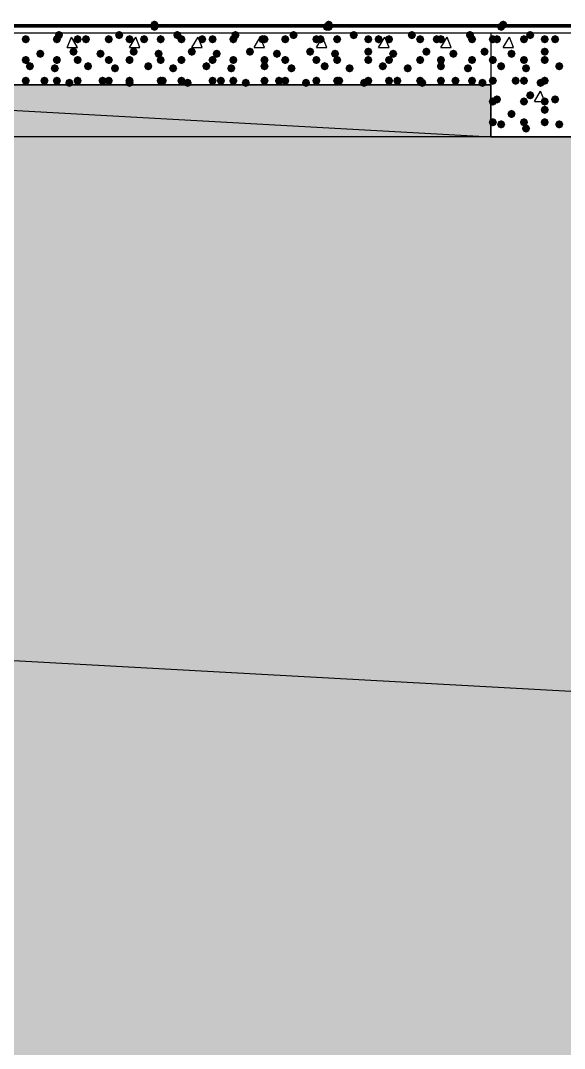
# Model space of a CAD drawing. Header units: millimetres. Extents: x 0 to 420, y 0 to 297.
# Drawn here: x 227.61 to 238.7, y 207.21 to 228.18 of the extents above; entities that cross this region are included whole.
import ezdxf

# ---------------------------------------------------------------- set-up
doc = ezdxf.new("R2010")
doc.units = ezdxf.units.MM
doc.layers.get('0').update_dxf_attribs({"linetype": 'CONTINUOUS'})

msp = doc.modelspace()

# ---------------------------------------------------------------- hatches: boundary and pattern name
at = {"true_color": 0x0000fe}
for points in [[(230.420333, 228.092), (230.395462, 228.032204), (230.335667, 228.007333), (230.275871, 228.032204), (230.251, 228.092), (230.275871, 228.151796), (230.335667, 228.176667), (230.395462, 228.151796)], [(230.420333, 228.049667), (230.395462, 227.989871), (230.335667, 227.965), (230.275871, 227.989871), (230.251, 228.049667), (230.275871, 228.109462), (230.335667, 228.134333), (230.395462, 228.109463)], [(230.420333, 228.049667), (230.395462, 227.989871), (230.335667, 227.965), (230.275871, 227.989871), (230.251, 228.049667), (230.275871, 228.109462), (230.335667, 228.134333), (230.395462, 228.109463)], [(230.420333, 228.049667), (230.395462, 227.989871), (230.335667, 227.965), (230.275871, 227.989871), (230.251, 228.049667), (230.275871, 228.109462), (230.335667, 228.134333), (230.395462, 228.109463)], [(233.934, 228.049667), (233.909129, 227.989871), (233.849333, 227.965), (233.789537, 227.989871), (233.764667, 228.049667), (233.789537, 228.109462), (233.849333, 228.134333), (233.909129, 228.109463)], [(233.934, 228.049667), (233.909129, 227.989871), (233.849333, 227.965), (233.789537, 227.989871), (233.764667, 228.049667), (233.789537, 228.109462), (233.849333, 228.134333), (233.909129, 228.109463)], [(233.976333, 228.092), (233.951462, 228.032204), (233.891667, 228.007333), (233.831871, 228.032204), (233.807, 228.092), (233.831871, 228.151796), (233.891667, 228.176667), (233.951462, 228.151796)], [(233.976333, 228.049667), (233.951462, 227.989871), (233.891667, 227.965), (233.831871, 227.989871), (233.807, 228.049667), (233.831871, 228.109462), (233.891667, 228.134333), (233.951462, 228.109463)], [(237.49, 228.049667), (237.465129, 227.989871), (237.405333, 227.965), (237.345538, 227.989871), (237.320667, 228.049667), (237.345537, 228.109462), (237.405333, 228.134333), (237.465129, 228.109463)], [(237.49, 228.049667), (237.465129, 227.989871), (237.405333, 227.965), (237.345538, 227.989871), (237.320667, 228.049667), (237.345537, 228.109462), (237.405333, 228.134333), (237.465129, 228.109463)], [(237.49, 228.049667), (237.465129, 227.989871), (237.405333, 227.965), (237.345538, 227.989871), (237.320667, 228.049667), (237.345537, 228.109462), (237.405333, 228.134333), (237.465129, 228.109463)], [(237.532333, 228.092), (237.507462, 228.032204), (237.447667, 228.007333), (237.387871, 228.032204), (237.363, 228.092), (237.387871, 228.151796), (237.447667, 228.176667), (237.507462, 228.151796)]]:
    msp.add_hatch(color=0, dxfattribs=at).paths.add_polyline_path(points, flags=0)
at = {"true_color": 0x000007}
h = msp.add_hatch(color=0, dxfattribs=at)
h.paths.add_polyline_path([(32.215667, 228.049667), (380.661333, 228.049667)], flags=0)
h.paths.add_polyline_path([(380.661333, 228.049667), (32.215667, 228.049667)], flags=0)
at = {"true_color": 0x000008}
for points in [[(227.795667, 227.795667), (227.770796, 227.735871), (227.711, 227.711), (227.651204, 227.735871), (227.626333, 227.795667), (227.651204, 227.855462), (227.711, 227.880333), (227.770796, 227.855463)], [(227.795667, 227.795667), (227.770796, 227.735871), (227.711, 227.711), (227.651204, 227.735871), (227.626333, 227.795667), (227.651204, 227.855462), (227.711, 227.880333), (227.770796, 227.855463)], [(228.430667, 227.795667), (228.405796, 227.735871), (228.346, 227.711), (228.286204, 227.735871), (228.261333, 227.795667), (228.286204, 227.855462), (228.346, 227.880333), (228.405796, 227.855463)], [(228.473, 227.880333), (228.448129, 227.820537), (228.388333, 227.795667), (228.328537, 227.820537), (228.303667, 227.880333), (228.328537, 227.940129), (228.388333, 227.965), (228.448129, 227.940129)], [(228.854, 227.795667), (228.829129, 227.735871), (228.769333, 227.711), (228.709538, 227.735871), (228.684667, 227.795667), (228.709537, 227.855462), (228.769333, 227.880333), (228.829129, 227.855463)], [(229.023333, 227.795667), (228.998462, 227.735871), (228.938667, 227.711), (228.878871, 227.735871), (228.854, 227.795667), (228.878871, 227.855462), (228.938667, 227.880333), (228.998462, 227.855463)], [(229.489, 227.795667), (229.464129, 227.735871), (229.404333, 227.711), (229.344538, 227.735871), (229.319667, 227.795667), (229.344537, 227.855462), (229.404333, 227.880333), (229.464129, 227.855463)], [(229.700667, 227.880333), (229.675796, 227.820537), (229.616, 227.795667), (229.556204, 227.820537), (229.531333, 227.880333), (229.556204, 227.940129), (229.616, 227.965), (229.675796, 227.940129)], [(229.912333, 227.795667), (229.887462, 227.735871), (229.827667, 227.711), (229.767871, 227.735871), (229.743, 227.795667), (229.767871, 227.855462), (229.827667, 227.880333), (229.887462, 227.855463)], [(230.208667, 227.795667), (230.183796, 227.735871), (230.124, 227.711), (230.064204, 227.735871), (230.039333, 227.795667), (230.064204, 227.855462), (230.124, 227.880333), (230.183796, 227.855463)], [(230.547333, 227.795667), (230.522462, 227.735871), (230.462667, 227.711), (230.402871, 227.735871), (230.378, 227.795667), (230.402871, 227.855462), (230.462667, 227.880333), (230.522462, 227.855463)], [(230.886, 227.880333), (230.861129, 227.820537), (230.801333, 227.795667), (230.741538, 227.820537), (230.716667, 227.880333), (230.741537, 227.940129), (230.801333, 227.965), (230.861129, 227.940129)], [(230.970667, 227.795667), (230.945796, 227.735871), (230.886, 227.711), (230.826204, 227.735871), (230.801333, 227.795667), (230.826204, 227.855462), (230.886, 227.880333), (230.945796, 227.855463)], [(231.394, 227.795667), (231.369129, 227.735871), (231.309333, 227.711), (231.249538, 227.735871), (231.224667, 227.795667), (231.249537, 227.855462), (231.309333, 227.880333), (231.369129, 227.855463)], [(231.605667, 227.795667), (231.580796, 227.735871), (231.521, 227.711), (231.461204, 227.735871), (231.436333, 227.795667), (231.461204, 227.855462), (231.521, 227.880333), (231.580796, 227.855463)], [(232.029, 227.795667), (232.004129, 227.735871), (231.944333, 227.711), (231.884538, 227.735871), (231.859667, 227.795667), (231.884537, 227.855462), (231.944333, 227.880333), (232.004129, 227.855463)], [(232.071333, 227.880333), (232.046462, 227.820537), (231.986667, 227.795667), (231.926871, 227.820537), (231.902, 227.880333), (231.926871, 227.940129), (231.986667, 227.965), (232.046462, 227.940129)], [(232.621667, 227.795667), (232.596796, 227.735871), (232.537, 227.711), (232.477204, 227.735871), (232.452333, 227.795667), (232.477204, 227.855462), (232.537, 227.880333), (232.596796, 227.855463)], [(232.664, 227.795667), (232.639129, 227.735871), (232.579333, 227.711), (232.519538, 227.735871), (232.494667, 227.795667), (232.519537, 227.855462), (232.579333, 227.880333), (232.639129, 227.855463)], [(233.087333, 227.795667), (233.062462, 227.735871), (233.002667, 227.711), (232.942871, 227.735871), (232.918, 227.795667), (232.942871, 227.855462), (233.002667, 227.880333), (233.062462, 227.855463)], [(233.256667, 227.880333), (233.231796, 227.820537), (233.172, 227.795667), (233.112204, 227.820537), (233.087333, 227.880333), (233.112204, 227.940129), (233.172, 227.965), (233.231796, 227.940129)], [(233.722333, 227.795667), (233.697462, 227.735871), (233.637667, 227.711), (233.577871, 227.735871), (233.553, 227.795667), (233.577871, 227.855462), (233.637667, 227.880333), (233.697462, 227.855463)], [(233.807, 227.795667), (233.782129, 227.735871), (233.722333, 227.711), (233.662537, 227.735871), (233.637667, 227.795667), (233.662537, 227.855462), (233.722333, 227.880333), (233.782129, 227.855463)], [(234.145667, 227.795667), (234.120796, 227.735871), (234.061, 227.711), (234.001204, 227.735871), (233.976333, 227.795667), (234.001204, 227.855462), (234.061, 227.880333), (234.120796, 227.855463)], [(234.484333, 227.880333), (234.459463, 227.820537), (234.399667, 227.795667), (234.339871, 227.820537), (234.315, 227.880333), (234.339871, 227.940129), (234.399667, 227.965), (234.459462, 227.940129)], [(234.780667, 227.795667), (234.755796, 227.735871), (234.696, 227.711), (234.636204, 227.735871), (234.611333, 227.795667), (234.636204, 227.855462), (234.696, 227.880333), (234.755796, 227.855463)], [(234.992333, 227.795667), (234.967462, 227.735871), (234.907667, 227.711), (234.847871, 227.735871), (234.823, 227.795667), (234.847871, 227.855462), (234.907667, 227.880333), (234.967462, 227.855463)], [(235.204, 227.795667), (235.179129, 227.735871), (235.119333, 227.711), (235.059538, 227.735871), (235.034667, 227.795667), (235.059537, 227.855462), (235.119333, 227.880333), (235.179129, 227.855463)], [(235.669667, 227.880333), (235.644796, 227.820537), (235.585, 227.795667), (235.525204, 227.820537), (235.500333, 227.880333), (235.525204, 227.940129), (235.585, 227.965), (235.644796, 227.940129)], [(235.839, 227.795667), (235.814129, 227.735871), (235.754333, 227.711), (235.694538, 227.735871), (235.669667, 227.795667), (235.694537, 227.855462), (235.754333, 227.880333), (235.814129, 227.855463)], [(236.177667, 227.795667), (236.152796, 227.735871), (236.093, 227.711), (236.033204, 227.735871), (236.008333, 227.795667), (236.033204, 227.855462), (236.093, 227.880333), (236.152796, 227.855463)], [(236.262333, 227.795667), (236.237462, 227.735871), (236.177667, 227.711), (236.117871, 227.735871), (236.093, 227.795667), (236.117871, 227.855462), (236.177667, 227.880333), (236.237462, 227.855463)], [(236.855, 227.880333), (236.830129, 227.820537), (236.770333, 227.795667), (236.710538, 227.820537), (236.685667, 227.880333), (236.710537, 227.940129), (236.770333, 227.965), (236.830129, 227.940129)], [(236.897333, 227.795667), (236.872462, 227.735871), (236.812667, 227.711), (236.752871, 227.735871), (236.728, 227.795667), (236.752871, 227.855462), (236.812667, 227.880333), (236.872462, 227.855463)], [(227.795667, 227.372333), (227.770796, 227.312537), (227.711, 227.287667), (227.651204, 227.312537), (227.626333, 227.372333), (227.651204, 227.432129), (227.711, 227.457), (227.770796, 227.432129)], [(228.092, 227.499333), (228.067129, 227.439537), (228.007333, 227.414667), (227.947538, 227.439537), (227.922667, 227.499333), (227.947537, 227.559129), (228.007333, 227.584), (228.067129, 227.559129)], [(228.430667, 227.372333), (228.405796, 227.312537), (228.346, 227.287667), (228.286204, 227.312537), (228.261333, 227.372333), (228.286204, 227.432129), (228.346, 227.457), (228.405796, 227.432129)], [(228.769333, 227.541667), (228.744463, 227.481871), (228.684667, 227.457), (228.624871, 227.481871), (228.6, 227.541667), (228.624871, 227.601462), (228.684667, 227.626333), (228.744462, 227.601463)], [(228.854, 227.372333), (228.829129, 227.312537), (228.769333, 227.287667), (228.709538, 227.312537), (228.684667, 227.372333), (228.709537, 227.432129), (228.769333, 227.457), (228.829129, 227.432129)], [(229.319667, 227.499333), (229.294796, 227.439537), (229.235, 227.414667), (229.175204, 227.439537), (229.150333, 227.499333), (229.175204, 227.559129), (229.235, 227.584), (229.294796, 227.559129)], [(229.489, 227.372333), (229.464129, 227.312537), (229.404333, 227.287667), (229.344538, 227.312537), (229.319667, 227.372333), (229.344537, 227.432129), (229.404333, 227.457), (229.464129, 227.432129)], [(229.912333, 227.372333), (229.887462, 227.312537), (229.827667, 227.287667), (229.767871, 227.312537), (229.743, 227.372333), (229.767871, 227.432129), (229.827667, 227.457), (229.887462, 227.432129)], [(229.997, 227.541667), (229.972129, 227.481871), (229.912333, 227.457), (229.852537, 227.481871), (229.827667, 227.541667), (229.852537, 227.601462), (229.912333, 227.626333), (229.972129, 227.601463)], [(230.505, 227.499333), (230.480129, 227.439537), (230.420333, 227.414667), (230.360538, 227.439537), (230.335667, 227.499333), (230.360537, 227.559129), (230.420333, 227.584), (230.480129, 227.559129)], [(230.547333, 227.372333), (230.522462, 227.312537), (230.462667, 227.287667), (230.402871, 227.312537), (230.378, 227.372333), (230.402871, 227.432129), (230.462667, 227.457), (230.522462, 227.432129)], [(230.970667, 227.372333), (230.945796, 227.312537), (230.886, 227.287667), (230.826204, 227.312537), (230.801333, 227.372333), (230.826204, 227.432129), (230.886, 227.457), (230.945796, 227.432129)], [(231.182333, 227.541667), (231.157462, 227.481871), (231.097667, 227.457), (231.037871, 227.481871), (231.013, 227.541667), (231.037871, 227.601462), (231.097667, 227.626333), (231.157462, 227.601463)], [(231.605667, 227.372333), (231.580796, 227.312537), (231.521, 227.287667), (231.461204, 227.312537), (231.436333, 227.372333), (231.461204, 227.432129), (231.521, 227.457), (231.580796, 227.432129)], [(231.690333, 227.499333), (231.665462, 227.439537), (231.605667, 227.414667), (231.545871, 227.439537), (231.521, 227.499333), (231.545871, 227.559129), (231.605667, 227.584), (231.665462, 227.559129)], [(232.029, 227.372333), (232.004129, 227.312537), (231.944333, 227.287667), (231.884538, 227.312537), (231.859667, 227.372333), (231.884537, 227.432129), (231.944333, 227.457), (232.004129, 227.432129)], [(232.367667, 227.541667), (232.342796, 227.481871), (232.283, 227.457), (232.223204, 227.481871), (232.198333, 227.541667), (232.223204, 227.601462), (232.283, 227.626333), (232.342796, 227.601463)], [(232.664, 227.372333), (232.639129, 227.312537), (232.579333, 227.287667), (232.519538, 227.312537), (232.494667, 227.372333), (232.519537, 227.432129), (232.579333, 227.457), (232.639129, 227.432129)], [(232.918, 227.499333), (232.893129, 227.439537), (232.833333, 227.414667), (232.773538, 227.439537), (232.748667, 227.499333), (232.773537, 227.559129), (232.833333, 227.584), (232.893129, 227.559129)], [(233.087333, 227.372333), (233.062462, 227.312537), (233.002667, 227.287667), (232.942871, 227.312537), (232.918, 227.372333), (232.942871, 227.432129), (233.002667, 227.457), (233.062462, 227.432129)], [(233.595333, 227.541667), (233.570462, 227.481871), (233.510667, 227.457), (233.450871, 227.481871), (233.426, 227.541667), (233.450871, 227.601462), (233.510667, 227.626333), (233.570462, 227.601463)], [(233.722333, 227.372333), (233.697462, 227.312537), (233.637667, 227.287667), (233.577871, 227.312537), (233.553, 227.372333), (233.577871, 227.432129), (233.637667, 227.457), (233.697462, 227.432129)], [(234.103333, 227.499333), (234.078463, 227.439537), (234.018667, 227.414667), (233.958871, 227.439537), (233.934, 227.499333), (233.958871, 227.559129), (234.018667, 227.584), (234.078462, 227.559129)], [(234.145667, 227.372333), (234.120796, 227.312537), (234.061, 227.287667), (234.001204, 227.312537), (233.976333, 227.372333), (234.001204, 227.432129), (234.061, 227.457), (234.120796, 227.432129)], [(234.780667, 227.541667), (234.755796, 227.481871), (234.696, 227.457), (234.636204, 227.481871), (234.611333, 227.541667), (234.636204, 227.601462), (234.696, 227.626333), (234.755796, 227.601463)], [(234.780667, 227.372333), (234.755796, 227.312537), (234.696, 227.287667), (234.636204, 227.312537), (234.611333, 227.372333), (234.636204, 227.432129), (234.696, 227.457), (234.755796, 227.432129)], [(235.204, 227.372333), (235.179129, 227.312537), (235.119333, 227.287667), (235.059538, 227.312537), (235.034667, 227.372333), (235.059537, 227.432129), (235.119333, 227.457), (235.179129, 227.432129)], [(235.288667, 227.499333), (235.263796, 227.439537), (235.204, 227.414667), (235.144204, 227.439537), (235.119333, 227.499333), (235.144204, 227.559129), (235.204, 227.584), (235.263796, 227.559129)], [(235.839, 227.372333), (235.814129, 227.312537), (235.754333, 227.287667), (235.694538, 227.312537), (235.669667, 227.372333), (235.694537, 227.432129), (235.754333, 227.457), (235.814129, 227.432129)], [(235.966, 227.541667), (235.941129, 227.481871), (235.881333, 227.457), (235.821538, 227.481871), (235.796667, 227.541667), (235.821537, 227.601462), (235.881333, 227.626333), (235.941129, 227.601463)], [(236.262333, 227.372333), (236.237462, 227.312537), (236.177667, 227.287667), (236.117871, 227.312537), (236.093, 227.372333), (236.117871, 227.432129), (236.177667, 227.457), (236.237462, 227.432129)], [(236.516333, 227.499333), (236.491462, 227.439537), (236.431667, 227.414667), (236.371871, 227.439537), (236.347, 227.499333), (236.371871, 227.559129), (236.431667, 227.584), (236.491462, 227.559129)], [(236.897333, 227.372333), (236.872462, 227.312537), (236.812667, 227.287667), (236.752871, 227.312537), (236.728, 227.372333), (236.752871, 227.432129), (236.812667, 227.457), (236.872462, 227.432129)], [(237.151333, 227.541667), (237.126462, 227.481871), (237.066667, 227.457), (237.006871, 227.481871), (236.982, 227.541667), (237.006871, 227.601462), (237.066667, 227.626333), (237.126462, 227.601463)], [(227.880333, 227.245333), (227.855462, 227.185537), (227.795667, 227.160667), (227.735871, 227.185537), (227.711, 227.245333), (227.735871, 227.305129), (227.795667, 227.33), (227.855462, 227.305129)], [(228.388333, 227.203), (228.363463, 227.143204), (228.303667, 227.118333), (228.243871, 227.143204), (228.219, 227.203), (228.243871, 227.262796), (228.303667, 227.287667), (228.363462, 227.262796)], [(229.065667, 227.245333), (229.040796, 227.185537), (228.981, 227.160667), (228.921204, 227.185537), (228.896333, 227.245333), (228.921204, 227.305129), (228.981, 227.33), (229.040796, 227.305129)], [(229.616, 227.203), (229.591129, 227.143204), (229.531333, 227.118333), (229.471538, 227.143204), (229.446667, 227.203), (229.471537, 227.262796), (229.531333, 227.287667), (229.591129, 227.262796)], [(230.293333, 227.245333), (230.268463, 227.185537), (230.208667, 227.160667), (230.148871, 227.185537), (230.124, 227.245333), (230.148871, 227.305129), (230.208667, 227.33), (230.268462, 227.305129)], [(230.801333, 227.203), (230.776462, 227.143204), (230.716667, 227.118333), (230.656871, 227.143204), (230.632, 227.203), (230.656871, 227.262796), (230.716667, 227.287667), (230.776462, 227.262796)], [(231.478667, 227.245333), (231.453796, 227.185537), (231.394, 227.160667), (231.334204, 227.185537), (231.309333, 227.245333), (231.334204, 227.305129), (231.394, 227.33), (231.453796, 227.305129)], [(231.986667, 227.203), (231.961796, 227.143204), (231.902, 227.118333), (231.842204, 227.143204), (231.817333, 227.203), (231.842204, 227.262796), (231.902, 227.287667), (231.961796, 227.262796)], [(232.664, 227.245333), (232.639129, 227.185537), (232.579333, 227.160667), (232.519538, 227.185537), (232.494667, 227.245333), (232.519537, 227.305129), (232.579333, 227.33), (232.639129, 227.305129)], [(233.214333, 227.203), (233.189462, 227.143204), (233.129667, 227.118333), (233.069871, 227.143204), (233.045, 227.203), (233.069871, 227.262796), (233.129667, 227.287667), (233.189462, 227.262796)], [(233.891667, 227.245333), (233.866796, 227.185537), (233.807, 227.160667), (233.747204, 227.185537), (233.722333, 227.245333), (233.747204, 227.305129), (233.807, 227.33), (233.866796, 227.305129)], [(234.399667, 227.203), (234.374796, 227.143204), (234.315, 227.118333), (234.255204, 227.143204), (234.230333, 227.203), (234.255204, 227.262796), (234.315, 227.287667), (234.374796, 227.262796)], [(235.077, 227.245333), (235.052129, 227.185537), (234.992333, 227.160667), (234.932538, 227.185537), (234.907667, 227.245333), (234.932537, 227.305129), (234.992333, 227.33), (235.052129, 227.305129)], [(235.585, 227.203), (235.560129, 227.143204), (235.500333, 227.118333), (235.440538, 227.143204), (235.415667, 227.203), (235.440537, 227.262796), (235.500333, 227.287667), (235.560129, 227.262796)], [(236.262333, 227.245333), (236.237462, 227.185537), (236.177667, 227.160667), (236.117871, 227.185537), (236.093, 227.245333), (236.117871, 227.305129), (236.177667, 227.33), (236.237462, 227.305129)], [(236.812667, 227.203), (236.787796, 227.143204), (236.728, 227.118333), (236.668204, 227.143204), (236.643333, 227.203), (236.668204, 227.262796), (236.728, 227.287667), (236.787796, 227.262796)], [(227.795667, 226.949), (227.770796, 226.889204), (227.711, 226.864333), (227.651204, 226.889204), (227.626333, 226.949), (227.651204, 227.008796), (227.711, 227.033667), (227.770796, 227.008796)], [(228.176667, 226.949), (228.151796, 226.889204), (228.092, 226.864333), (228.032204, 226.889204), (228.007333, 226.949), (228.032204, 227.008796), (228.092, 227.033667), (228.151796, 227.008796)], [(228.430667, 226.949), (228.405796, 226.889204), (228.346, 226.864333), (228.286204, 226.889204), (228.261333, 226.949), (228.286204, 227.008796), (228.346, 227.033667), (228.405796, 227.008796)], [(228.854, 226.949), (228.829129, 226.889204), (228.769333, 226.864333), (228.709538, 226.889204), (228.684667, 226.949), (228.709537, 227.008796), (228.769333, 227.033667), (228.829129, 227.008796)], [(229.362, 226.949), (229.337129, 226.889204), (229.277333, 226.864333), (229.217537, 226.889204), (229.192667, 226.949), (229.217537, 227.008796), (229.277333, 227.033667), (229.337129, 227.008796)], [(229.489, 226.949), (229.464129, 226.889204), (229.404333, 226.864333), (229.344538, 226.889204), (229.319667, 226.949), (229.344537, 227.008796), (229.404333, 227.033667), (229.464129, 227.008796)], [(229.912333, 226.949), (229.887462, 226.889204), (229.827667, 226.864333), (229.767871, 226.889204), (229.743, 226.949), (229.767871, 227.008796), (229.827667, 227.033667), (229.887462, 227.008796)], [(230.547333, 226.949), (230.522462, 226.889204), (230.462667, 226.864333), (230.402871, 226.889204), (230.378, 226.949), (230.402871, 227.008796), (230.462667, 227.033667), (230.522462, 227.008796)], [(230.589667, 226.949), (230.564796, 226.889204), (230.505, 226.864333), (230.445204, 226.889204), (230.420333, 226.949), (230.445204, 227.008796), (230.505, 227.033667), (230.564796, 227.008796)], [(230.970667, 226.949), (230.945796, 226.889204), (230.886, 226.864333), (230.826204, 226.889204), (230.801333, 226.949), (230.826204, 227.008796), (230.886, 227.033667), (230.945796, 227.008796)], [(231.605667, 226.949), (231.580796, 226.889204), (231.521, 226.864333), (231.461204, 226.889204), (231.436333, 226.949), (231.461204, 227.008796), (231.521, 227.033667), (231.580796, 227.008796)], [(231.775, 226.949), (231.750129, 226.889204), (231.690333, 226.864333), (231.630538, 226.889204), (231.605667, 226.949), (231.630537, 227.008796), (231.690333, 227.033667), (231.750129, 227.008796)], [(232.029, 226.949), (232.004129, 226.889204), (231.944333, 226.864333), (231.884538, 226.889204), (231.859667, 226.949), (231.884537, 227.008796), (231.944333, 227.033667), (232.004129, 227.008796)], [(232.664, 226.949), (232.639129, 226.889204), (232.579333, 226.864333), (232.519538, 226.889204), (232.494667, 226.949), (232.519537, 227.008796), (232.579333, 227.033667), (232.639129, 227.008796)], [(232.960333, 226.949), (232.935462, 226.889204), (232.875667, 226.864333), (232.815871, 226.889204), (232.791, 226.949), (232.815871, 227.008796), (232.875667, 227.033667), (232.935462, 227.008796)], [(233.087333, 226.949), (233.062462, 226.889204), (233.002667, 226.864333), (232.942871, 226.889204), (232.918, 226.949), (232.942871, 227.008796), (233.002667, 227.033667), (233.062462, 227.008796)], [(233.722333, 226.949), (233.697462, 226.889204), (233.637667, 226.864333), (233.577871, 226.889204), (233.553, 226.949), (233.577871, 227.008796), (233.637667, 227.033667), (233.697462, 227.008796)], [(234.145667, 226.949), (234.120796, 226.889204), (234.061, 226.864333), (234.001204, 226.889204), (233.976333, 226.949), (234.001204, 227.008796), (234.061, 227.033667), (234.120796, 227.008796)], [(234.188, 226.949), (234.163129, 226.889204), (234.103333, 226.864333), (234.043538, 226.889204), (234.018667, 226.949), (234.043537, 227.008796), (234.103333, 227.033667), (234.163129, 227.008796)], [(234.780667, 226.949), (234.755796, 226.889204), (234.696, 226.864333), (234.636204, 226.889204), (234.611333, 226.949), (234.636204, 227.008796), (234.696, 227.033667), (234.755796, 227.008796)], [(235.204, 226.949), (235.179129, 226.889204), (235.119333, 226.864333), (235.059538, 226.889204), (235.034667, 226.949), (235.059537, 227.008796), (235.119333, 227.033667), (235.179129, 227.008796)], [(235.373333, 226.949), (235.348462, 226.889204), (235.288667, 226.864333), (235.228871, 226.889204), (235.204, 226.949), (235.228871, 227.008796), (235.288667, 227.033667), (235.348462, 227.008796)], [(235.839, 226.949), (235.814129, 226.889204), (235.754333, 226.864333), (235.694538, 226.889204), (235.669667, 226.949), (235.694537, 227.008796), (235.754333, 227.033667), (235.814129, 227.008796)], [(236.262333, 226.949), (236.237462, 226.889204), (236.177667, 226.864333), (236.117871, 226.889204), (236.093, 226.949), (236.117871, 227.008796), (236.177667, 227.033667), (236.237462, 227.008796)], [(236.558667, 226.949), (236.533796, 226.889204), (236.474, 226.864333), (236.414204, 226.889204), (236.389333, 226.949), (236.414204, 227.008796), (236.474, 227.033667), (236.533796, 227.008796)], [(236.897333, 226.949), (236.872462, 226.889204), (236.812667, 226.864333), (236.752871, 226.889204), (236.728, 226.949), (236.752871, 227.008796), (236.812667, 227.033667), (236.872462, 227.008796)], [(228.684667, 226.906667), (228.659796, 226.846871), (228.6, 226.822), (228.540204, 226.846871), (228.515333, 226.906667), (228.540204, 226.966462), (228.6, 226.991333), (228.659796, 226.966463)], [(229.912333, 226.906667), (229.887462, 226.846871), (229.827667, 226.822), (229.767871, 226.846871), (229.743, 226.906667), (229.767871, 226.966462), (229.827667, 226.991333), (229.887462, 226.966463)], [(231.097667, 226.906667), (231.072796, 226.846871), (231.013, 226.822), (230.953204, 226.846871), (230.928333, 226.906667), (230.953204, 226.966462), (231.013, 226.991333), (231.072796, 226.966463)], [(232.283, 226.906667), (232.258129, 226.846871), (232.198333, 226.822), (232.138537, 226.846871), (232.113667, 226.906667), (232.138537, 226.966462), (232.198333, 226.991333), (232.258129, 226.966463)], [(233.510667, 226.906667), (233.485796, 226.846871), (233.426, 226.822), (233.366204, 226.846871), (233.341333, 226.906667), (233.366204, 226.966462), (233.426, 226.991333), (233.485796, 226.966463)], [(234.696, 226.906667), (234.671129, 226.846871), (234.611333, 226.822), (234.551538, 226.846871), (234.526667, 226.906667), (234.551537, 226.966462), (234.611333, 226.991333), (234.671129, 226.966463)], [(235.881333, 226.906667), (235.856462, 226.846871), (235.796667, 226.822), (235.736871, 226.846871), (235.712, 226.906667), (235.736871, 226.966462), (235.796667, 226.991333), (235.856462, 226.966463)], [(237.109, 226.906667), (237.084129, 226.846871), (237.024333, 226.822), (236.964538, 226.846871), (236.939667, 226.906667), (236.964537, 226.966462), (237.024333, 226.991333), (237.084129, 226.966463)]]:
    msp.add_hatch(color=0, dxfattribs=at).paths.add_polyline_path(points, flags=0)
at = {"true_color": 0x000007}
for points in [[(237.320667, 227.795667), (237.295796, 227.735871), (237.236, 227.711), (237.176204, 227.735871), (237.151333, 227.795667), (237.176204, 227.855462), (237.236, 227.880333), (237.295796, 227.855463)], [(237.405333, 227.795667), (237.380462, 227.735871), (237.320667, 227.711), (237.260871, 227.735871), (237.236, 227.795667), (237.260871, 227.855462), (237.320667, 227.880333), (237.380462, 227.855463)], [(237.955667, 227.795667), (237.930796, 227.735871), (237.871, 227.711), (237.811204, 227.735871), (237.786333, 227.795667), (237.811204, 227.855462), (237.871, 227.880333), (237.930796, 227.855463)], [(238.082667, 227.880333), (238.057796, 227.820537), (237.998, 227.795667), (237.938204, 227.820537), (237.913333, 227.880333), (237.938204, 227.940129), (237.998, 227.965), (238.057796, 227.940129)], [(238.379, 227.795667), (238.354129, 227.735871), (238.294333, 227.711), (238.234537, 227.735871), (238.209667, 227.795667), (238.234537, 227.855462), (238.294333, 227.880333), (238.354129, 227.855463)], [(238.590667, 227.795667), (238.565796, 227.735871), (238.506, 227.711), (238.446204, 227.735871), (238.421333, 227.795667), (238.446204, 227.855462), (238.506, 227.880333), (238.565796, 227.855463)], [(237.320667, 227.372333), (237.295796, 227.312537), (237.236, 227.287667), (237.176204, 227.312537), (237.151333, 227.372333), (237.176204, 227.432129), (237.236, 227.457), (237.295796, 227.432129)], [(237.701667, 227.499333), (237.676796, 227.439537), (237.617, 227.414667), (237.557204, 227.439537), (237.532333, 227.499333), (237.557204, 227.559129), (237.617, 227.584), (237.676796, 227.559129)], [(237.955667, 227.372333), (237.930796, 227.312537), (237.871, 227.287667), (237.811204, 227.312537), (237.786333, 227.372333), (237.811204, 227.432129), (237.871, 227.457), (237.930796, 227.432129)], [(238.379, 227.541667), (238.354129, 227.481871), (238.294333, 227.457), (238.234537, 227.481871), (238.209667, 227.541667), (238.234537, 227.601462), (238.294333, 227.626333), (238.354129, 227.601463)], [(238.379, 227.372333), (238.354129, 227.312537), (238.294333, 227.287667), (238.234537, 227.312537), (238.209667, 227.372333), (238.234537, 227.432129), (238.294333, 227.457), (238.354129, 227.432129)], [(237.49, 227.245333), (237.465129, 227.185537), (237.405333, 227.160667), (237.345538, 227.185537), (237.320667, 227.245333), (237.345537, 227.305129), (237.405333, 227.33), (237.465129, 227.305129)], [(237.998, 227.203), (237.973129, 227.143204), (237.913333, 227.118333), (237.853538, 227.143204), (237.828667, 227.203), (237.853537, 227.262796), (237.913333, 227.287667), (237.973129, 227.262796)], [(238.675333, 227.245333), (238.650462, 227.185537), (238.590667, 227.160667), (238.530871, 227.185537), (238.506, 227.245333), (238.530871, 227.305129), (238.590667, 227.33), (238.650462, 227.305129)], [(237.320667, 226.949), (237.295796, 226.889204), (237.236, 226.864333), (237.176204, 226.889204), (237.151333, 226.949), (237.176204, 227.008796), (237.236, 227.033667), (237.295796, 227.008796)], [(237.786333, 226.949), (237.761462, 226.889204), (237.701667, 226.864333), (237.641871, 226.889204), (237.617, 226.949), (237.641871, 227.008796), (237.701667, 227.033667), (237.761462, 227.008796)], [(237.955667, 226.949), (237.930796, 226.889204), (237.871, 226.864333), (237.811204, 226.889204), (237.786333, 226.949), (237.811204, 227.008796), (237.871, 227.033667), (237.930796, 227.008796)], [(238.379, 226.949), (238.354129, 226.889204), (238.294333, 226.864333), (238.234537, 226.889204), (238.209667, 226.949), (238.234537, 227.008796), (238.294333, 227.033667), (238.354129, 227.008796)], [(238.294333, 226.906667), (238.269463, 226.846871), (238.209667, 226.822), (238.149871, 226.846871), (238.125, 226.906667), (238.149871, 226.966462), (238.209667, 226.991333), (238.269462, 226.966463)], [(237.405333, 226.568), (237.380462, 226.508204), (237.320667, 226.483333), (237.260871, 226.508204), (237.236, 226.568), (237.260871, 226.627796), (237.320667, 226.652667), (237.380462, 226.627796)], [(238.082667, 226.652667), (238.057796, 226.592871), (237.998, 226.568), (237.938204, 226.592871), (237.913333, 226.652667), (237.938204, 226.712462), (237.998, 226.737333), (238.057796, 226.712463)], [(238.590667, 226.568), (238.565796, 226.508204), (238.506, 226.483333), (238.446204, 226.508204), (238.421333, 226.568), (238.446204, 226.627796), (238.506, 226.652667), (238.565796, 226.627796)], [(237.320667, 226.525667), (237.295796, 226.465871), (237.236, 226.441), (237.176204, 226.465871), (237.151333, 226.525667), (237.176204, 226.585462), (237.236, 226.610333), (237.295796, 226.585463)], [(237.955667, 226.525667), (237.930796, 226.465871), (237.871, 226.441), (237.811204, 226.465871), (237.786333, 226.525667), (237.811204, 226.585462), (237.871, 226.610333), (237.930796, 226.585463)], [(238.379, 226.525667), (238.354129, 226.465871), (238.294333, 226.441), (238.234537, 226.465871), (238.209667, 226.525667), (238.234537, 226.585462), (238.294333, 226.610333), (238.354129, 226.585463)], [(238.379, 226.356333), (238.354129, 226.296537), (238.294333, 226.271667), (238.234537, 226.296537), (238.209667, 226.356333), (238.234537, 226.416129), (238.294333, 226.441), (238.354129, 226.416129)], [(237.701667, 226.271667), (237.676796, 226.211871), (237.617, 226.187), (237.557204, 226.211871), (237.532333, 226.271667), (237.557204, 226.331462), (237.617, 226.356333), (237.676796, 226.331463)], [(237.320667, 226.102333), (237.295796, 226.042537), (237.236, 226.017667), (237.176204, 226.042537), (237.151333, 226.102333), (237.176204, 226.162129), (237.236, 226.187), (237.295796, 226.162129)], [(237.49, 226.06), (237.465129, 226.000204), (237.405333, 225.975333), (237.345538, 226.000204), (237.320667, 226.06), (237.345537, 226.119796), (237.405333, 226.144667), (237.465129, 226.119796)], [(237.955667, 226.102333), (237.930796, 226.042537), (237.871, 226.017667), (237.811204, 226.042537), (237.786333, 226.102333), (237.811204, 226.162129), (237.871, 226.187), (237.930796, 226.162129)], [(237.998, 225.975333), (237.973129, 225.915537), (237.913333, 225.890667), (237.853538, 225.915537), (237.828667, 225.975333), (237.853537, 226.035129), (237.913333, 226.06), (237.973129, 226.035129)], [(238.379, 226.102333), (238.354129, 226.042537), (238.294333, 226.017667), (238.234537, 226.042537), (238.209667, 226.102333), (238.234537, 226.162129), (238.294333, 226.187), (238.354129, 226.162129)], [(238.675333, 226.06), (238.650462, 226.000204), (238.590667, 225.975333), (238.530871, 226.000204), (238.506, 226.06), (238.530871, 226.119796), (238.590667, 226.144667), (238.650462, 226.119796)]]:
    msp.add_hatch(color=0, dxfattribs=at).paths.add_polyline_path(points, flags=0)
at = {"true_color": 0x000008}
h = msp.add_hatch(color=0, dxfattribs=at)
h.paths.add_polyline_path([(237.193667, 226.864333), (218.101333, 226.864333), (237.193667, 225.806)], flags=0)
h.paths.add_polyline_path([(218.101333, 226.864333), (237.193667, 225.806), (218.101333, 225.806)], flags=0)
h = msp.add_hatch(color=0, dxfattribs=at)
h.paths.add_polyline_path([(379.518333, 225.806), (33.401, 225.806), (379.518333, 206.756)], flags=0)
h.paths.add_polyline_path([(33.401, 225.806), (379.518333, 206.756), (33.401, 206.756)], flags=0)

# ---------------------------------------------------------------- linework, layer by layer
at = {"color": 0, "true_color": 0x000007}
for points in [[(380.703667, 228.092), (32.173333, 228.092), (32.173333, 228.049667)], [(380.703667, 228.092), (32.215667, 228.092), (380.703667, 228.092), (32.215667, 228.049667)], [(32.215667, 228.049667), (380.703667, 228.049667)], [(32.215667, 228.049667), (380.661333, 228.049667), (380.703667, 228.049667)], [(32.215667, 228.049667), (380.661333, 228.049667)], [(237.193667, 227.922667), (218.101333, 227.922667)], [(237.447667, 227.626333), (237.574667, 227.838)], [(237.659333, 227.626333), (237.574667, 227.838)], [(237.447667, 227.626333), (237.659333, 227.626333)], [(218.101333, 226.864333), (237.193667, 226.864333)], [(238.082667, 226.525667), (238.209667, 226.737333)], [(238.294333, 226.525667), (238.209667, 226.737333)], [(238.082667, 226.525667), (238.294333, 226.525667)]]:
    msp.add_lwpolyline(points, dxfattribs=at)
for points in [[(32.215667, 228.049667), (380.703667, 228.049667)], [(32.215667, 228.049667), (380.661333, 228.049667)], [(380.661333, 228.049667), (32.215667, 228.049667)], [(237.193667, 227.922667), (237.193667, 225.806), (239.310333, 225.806), (239.310333, 227.922667)]]:
    msp.add_lwpolyline(points, close=True, dxfattribs=at)
at = {"color": 0, "true_color": 0x000008}
for points in [[(228.557667, 227.626333), (228.642333, 227.838)], [(228.769333, 227.626333), (228.642333, 227.838)], [(229.827667, 227.626333), (229.954667, 227.838)], [(230.039333, 227.626333), (229.954667, 227.838)], [(231.097667, 227.626333), (231.224667, 227.838)], [(231.309333, 227.626333), (231.224667, 227.838)], [(232.367667, 227.626333), (232.494667, 227.838)], [(232.579333, 227.626333), (232.494667, 227.838)], [(233.637667, 227.626333), (233.764667, 227.838)], [(233.849333, 227.626333), (233.764667, 227.838)], [(234.907667, 227.626333), (235.034667, 227.838)], [(235.119333, 227.626333), (235.034667, 227.838)], [(236.177667, 227.626333), (236.304667, 227.838)], [(236.389333, 227.626333), (236.304667, 227.838)], [(228.557667, 227.626333), (228.769333, 227.626333)], [(229.827667, 227.626333), (230.039333, 227.626333)], [(231.097667, 227.626333), (231.309333, 227.626333)], [(232.367667, 227.626333), (232.579333, 227.626333)], [(233.637667, 227.626333), (233.849333, 227.626333)], [(234.907667, 227.626333), (235.119333, 227.626333)], [(236.177667, 227.626333), (236.389333, 227.626333)]]:
    msp.add_lwpolyline(points, dxfattribs=at)
for points in [[(237.193667, 226.864333), (218.101333, 226.864333), (237.193667, 225.806)], [(218.101333, 226.864333), (237.193667, 225.806), (218.101333, 225.806)], [(379.518333, 225.806), (33.401, 225.806), (379.518333, 206.756)], [(33.401, 225.806), (379.518333, 206.756), (33.401, 206.756)]]:
    msp.add_lwpolyline(points, close=True, dxfattribs=at)

doc.saveas('drawing.dxf')
